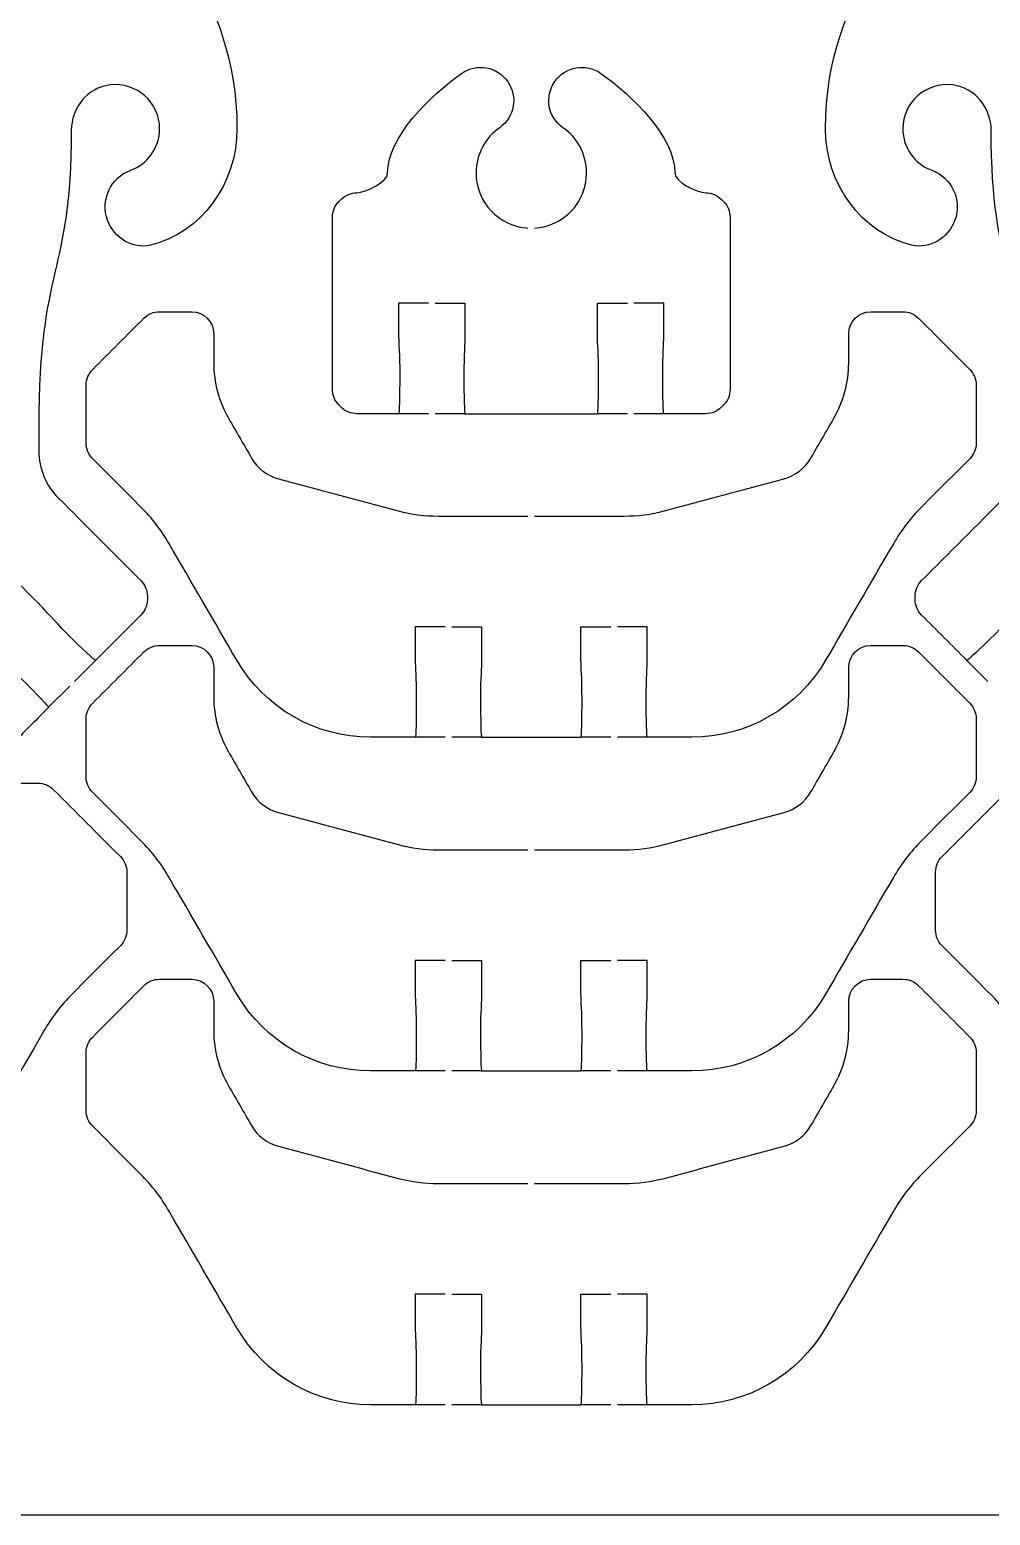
# Model space of a CAD drawing. Extents: x 0 to 265, y 230 to 450.
# Drawn here: x 177.3 to 220.8, y 230 to 297.2 of the extents above; entities that cross this region are included whole.
import ezdxf

# ---------------------------------------------------------------- set-up
doc = ezdxf.new("R2010")
doc.units = 0
doc.header["$MEASUREMENT"] = 0
doc.layers.add('DEFAULT', color=18, linetype='CONTINUOUS')

msp = doc.modelspace()

# ---------------------------------------------------------------- linework, layer by layer
at = {"layer": 'DEFAULT', "color": 1}
for points in [[(195.351, 279.838), (194, 279.838)], [(197.002, 279.838), (195.651, 279.838)], [(204.35, 279.838), (202.999, 279.838)], [(205.998, 279.838), (204.65, 279.838)], [(180.284, 268.679), (179.328, 267.723)], [(220.673, 267.723), (219.717, 268.679)], [(179.116, 267.512), (178.16, 266.556)], [(196.102, 265.201), (194.751, 265.201)], [(197.753, 265.201), (196.402, 265.201)], [(203.599, 265.201), (202.248, 265.201)], [(205.246, 265.201), (203.899, 265.201)], [(196.102, 250.102), (194.751, 250.102)], [(197.753, 250.102), (196.402, 250.102)], [(203.599, 250.102), (202.248, 250.102)], [(205.246, 250.102), (203.899, 250.102)], [(196.102, 235), (194.751, 235)], [(197.753, 235), (196.402, 235)], [(203.599, 235), (202.248, 235)], [(205.246, 235), (203.899, 235)], [(252.698, 230.001), (147.299, 230.001)]]:
    msp.add_lwpolyline(points, dxfattribs=at)
for points, knots in [([(172.787, 417.583), (172.787, 417.133), (172.787, 416.683), (172.787, 416.232), (171.621, 416.232), (170.454, 416.232), (169.287, 416.232), (168.952, 416.232), (168.504, 416.282), (167.534, 416.282), (166.568, 416.278), (165.784, 416.26), (165.784, 416.229), (165.784, 414.73), (165.784, 413.232), (165.784, 411.734), (165.791, 411.702), (166.571, 411.685), (167.538, 411.685), (168.504, 411.685), (168.952, 411.734), (169.287, 411.734), (170.454, 411.734), (171.621, 411.734), (172.787, 411.734), (172.787, 410.733), (172.787, 409.733), (172.787, 408.732), (171.619, 408.732), (170.452, 408.732), (169.284, 408.732), (168.952, 408.732), (168.504, 408.781), (167.538, 408.781), (166.568, 408.781), (165.784, 408.757), (165.784, 408.732), (165.784, 402.368), (177.691, 391.912), (177.691, 388.909), (177.701, 388.881), (178.481, 388.86), (179.44, 388.857), (180.407, 388.86), (180.855, 388.909), (181.19, 388.909), (181.691, 388.909), (182.192, 388.909), (182.693, 388.909), (182.692, 387.909), (182.691, 386.908), (182.69, 385.907), (182.191, 385.907), (181.692, 385.907), (181.194, 385.907), (180.855, 385.907), (180.407, 385.957), (179.44, 385.953), (178.477, 385.957), (177.694, 385.939), (177.694, 385.907), (177.32, 385.533), (176.946, 385.159), (176.572, 384.786), (176.385, 384.595), (176.28, 384.341), (176.28, 384.076), (176.278, 378.788), (176.277, 373.5), (176.276, 368.212), (176.276, 366.663), (175.655, 365.178), (174.551, 364.088), (173.447, 362.998), (172.879, 361.474), (172.879, 359.922), (172.879, 351.944), (172.879, 343.967), (172.879, 335.989), (172.879, 335.725), (172.773, 335.467), (172.586, 335.28), (172.253, 334.947), (171.92, 334.615), (171.588, 334.282), (171.401, 334.095), (171.295, 333.841), (171.295, 333.576), (171.295, 330.27), (171.295, 326.963), (171.295, 323.656), (171.295, 323.392), (171.401, 323.138), (171.588, 322.947), (171.962, 322.574), (172.335, 322.202), (172.709, 321.829), (172.716, 321.797), (173.496, 321.779), (174.463, 321.779), (175.429, 321.779), (175.877, 321.825), (176.213, 321.829), (176.711, 321.829), (177.21, 321.829), (177.708, 321.829), (177.709, 320.828), (177.711, 319.827), (177.712, 318.827), (177.211, 318.825), (176.71, 318.824), (176.209, 318.823), (175.877, 318.823), (175.429, 318.876), (174.463, 318.876), (173.493, 318.876), (172.709, 318.851), (172.709, 318.827), (172.335, 318.453), (171.962, 318.079), (171.588, 317.705), (171.401, 317.514), (171.295, 317.26), (171.295, 316.996), (171.295, 312.336), (171.295, 307.675), (171.295, 303.015), (171.295, 302.751), (171.189, 302.497), (171.002, 302.31), (170.726, 302.033), (170.449, 301.757), (170.173, 301.481), (169.986, 301.29), (169.88, 301.036), (169.88, 300.771), (169.88, 299.295), (169.88, 297.818), (169.88, 296.341), (169.88, 294.485), (169.143, 292.707), (167.831, 291.391), (166.496, 290.056), (165.161, 288.722), (163.826, 287.387), (163.142, 286.703), (163.142, 285.599), (163.826, 284.911), (164.507, 284.233), (165.615, 284.23), (166.299, 284.914), (167.083, 285.697), (168.349, 285.697), (169.129, 284.911), (169.908, 284.131), (169.905, 282.868), (169.129, 282.085), (168.384, 281.34), (167.714, 280.815), (167.714, 279.245), (167.721, 279.213), (168.497, 279.196), (169.464, 279.196), (170.43, 279.196), (170.879, 279.241), (171.214, 279.245), (171.712, 279.244), (172.211, 279.243), (172.709, 279.241), (172.709, 278.791), (172.709, 278.341), (172.709, 277.89)], [0, 0, 0, 0, 3.83, 3.83, 3.83, 13.75, 13.75, 13.75, 14.75, 14.75, 14.75, 15.75, 15.75, 15.75, 28.49, 28.49, 28.49, 29.49, 29.49, 29.49, 30.49, 30.49, 30.49, 40.41, 40.41, 40.41, 48.92, 48.92, 48.92, 58.85, 58.85, 58.85, 59.85, 59.85, 59.85, 60.85, 60.85, 60.85, 61.85, 61.85, 61.85, 62.85, 62.85, 62.85, 63.85, 63.85, 63.85, 68.11, 68.11, 68.11, 76.620006, 76.620006, 76.620006, 80.860006, 80.860006, 80.860006, 81.860006, 81.860006, 81.860006, 82.860006, 82.860006, 82.860006, 87.357205, 87.357205, 87.357205, 88.357205, 88.357205, 88.357205, 133.327206, 133.327206, 133.327206, 134.327206, 134.327206, 134.327206, 135.327206, 135.327206, 135.327206, 203.167206, 203.167206, 203.167206, 204.167206, 204.167206, 204.167206, 208.16943, 208.16943, 208.16943, 209.16943, 209.16943, 209.16943, 237.28943, 237.28943, 237.28943, 238.28943, 238.28943, 238.28943, 242.779564, 242.779564, 242.779564, 243.779564, 243.779564, 243.779564, 244.779564, 244.779564, 244.779564, 249.019564, 249.019564, 249.019564, 257.52957, 257.52957, 257.52957, 261.789582, 261.789582, 261.789582, 262.789582, 262.789582, 262.789582, 263.789582, 263.789582, 263.789582, 268.286781, 268.286781, 268.286781, 269.286781, 269.286781, 269.286781, 308.916781, 308.916781, 308.916781, 309.916781, 309.916781, 309.916781, 313.240183, 313.240183, 313.240183, 314.240183, 314.240183, 314.240183, 326.800183, 326.800183, 326.800183, 327.800183, 327.800183, 327.800183, 343.851507, 343.851507, 343.851507, 344.851507, 344.851507, 344.851507, 345.851507, 345.851507, 345.851507, 346.851507, 346.851507, 346.851507, 347.851507, 347.851507, 347.851507, 348.851507, 348.851507, 348.851507, 349.851507, 349.851507, 349.851507, 350.851507, 350.851507, 350.851507, 355.091518, 355.091518, 355.091518, 358.921518, 358.921518, 358.921518, 358.921518]), ([(227.214, 417.583), (227.214, 417.133), (227.214, 416.683), (227.214, 416.232), (228.38, 416.232), (229.547, 416.232), (230.713, 416.232), (231.048, 416.232), (231.496, 416.282), (232.466, 416.282), (233.433, 416.278), (234.216, 416.26), (234.216, 416.229), (234.216, 414.73), (234.216, 413.232), (234.216, 411.734), (234.209, 411.702), (233.43, 411.685), (232.463, 411.685), (231.496, 411.685), (231.048, 411.734), (230.713, 411.734), (229.547, 411.734), (228.38, 411.734), (227.214, 411.734), (227.214, 410.733), (227.214, 409.733), (227.214, 408.732), (228.381, 408.732), (229.549, 408.732), (230.717, 408.732), (231.048, 408.732), (231.496, 408.781), (232.463, 408.781), (233.433, 408.781), (234.216, 408.757), (234.216, 408.732), (234.216, 402.368), (222.31, 391.912), (222.31, 388.909), (222.299, 388.881), (221.52, 388.86), (220.56, 388.857), (219.594, 388.86), (219.146, 388.909), (218.81, 388.909), (218.309, 388.909), (217.809, 388.909), (217.308, 388.909), (217.309, 387.909), (217.31, 386.908), (217.311, 385.907), (217.81, 385.907), (218.308, 385.907), (218.807, 385.907), (219.146, 385.907), (219.594, 385.957), (220.56, 385.953), (221.523, 385.957), (222.306, 385.939), (222.306, 385.907), (222.68, 385.533), (223.054, 385.159), (223.428, 384.786), (223.615, 384.595), (223.721, 384.341), (223.721, 384.076), (223.722, 378.788), (223.723, 373.5), (223.725, 368.212), (223.725, 366.663), (224.345, 365.178), (225.45, 364.088), (226.554, 362.998), (227.122, 361.474), (227.122, 359.922), (227.122, 351.944), (227.122, 343.967), (227.122, 335.989), (227.122, 335.725), (227.228, 335.467), (227.415, 335.28), (227.747, 334.947), (228.08, 334.615), (228.413, 334.282), (228.6, 334.095), (228.706, 333.841), (228.706, 333.576), (228.706, 330.27), (228.706, 326.963), (228.706, 323.656), (228.706, 323.392), (228.6, 323.138), (228.413, 322.947), (228.039, 322.574), (227.665, 322.202), (227.291, 321.829), (227.284, 321.797), (226.505, 321.779), (225.538, 321.779), (224.571, 321.779), (224.123, 321.825), (223.788, 321.829), (223.29, 321.829), (222.791, 321.829), (222.292, 321.829), (222.291, 320.828), (222.29, 319.827), (222.289, 318.827), (222.79, 318.825), (223.291, 318.824), (223.792, 318.823), (224.123, 318.823), (224.571, 318.876), (225.538, 318.876), (226.508, 318.876), (227.291, 318.851), (227.291, 318.827), (227.665, 318.453), (228.039, 318.079), (228.413, 317.705), (228.6, 317.514), (228.706, 317.26), (228.706, 316.996), (228.706, 312.336), (228.706, 307.675), (228.706, 303.015), (228.706, 302.751), (228.812, 302.497), (228.999, 302.31), (229.275, 302.033), (229.551, 301.757), (229.828, 301.481), (230.015, 301.29), (230.12, 301.036), (230.12, 300.771), (230.12, 299.295), (230.12, 297.818), (230.12, 296.341), (230.12, 294.485), (230.858, 292.707), (232.17, 291.391), (233.505, 290.056), (234.839, 288.722), (236.174, 287.387), (236.859, 286.703), (236.859, 285.599), (236.174, 284.911), (235.493, 284.233), (234.386, 284.23), (233.701, 284.914), (232.918, 285.697), (231.652, 285.697), (230.872, 284.911), (230.092, 284.131), (230.096, 282.868), (230.872, 282.085), (231.616, 281.34), (232.287, 280.815), (232.287, 279.245), (232.279, 279.213), (231.503, 279.196), (230.537, 279.196), (229.57, 279.196), (229.122, 279.241), (228.787, 279.245), (228.288, 279.244), (227.79, 279.243), (227.291, 279.241), (227.291, 278.791), (227.291, 278.341), (227.291, 277.89)], [0, 0, 0, 0, 3.83, 3.83, 3.83, 13.75, 13.75, 13.75, 14.75, 14.75, 14.75, 15.75, 15.75, 15.75, 28.49, 28.49, 28.49, 29.49, 29.49, 29.49, 30.49, 30.49, 30.49, 40.41, 40.41, 40.41, 48.92, 48.92, 48.92, 58.85, 58.85, 58.85, 59.85, 59.85, 59.85, 60.85, 60.85, 60.85, 61.85, 61.85, 61.85, 62.85, 62.85, 62.85, 63.85, 63.85, 63.85, 68.11, 68.11, 68.11, 76.620006, 76.620006, 76.620006, 80.860006, 80.860006, 80.860006, 81.860006, 81.860006, 81.860006, 82.860006, 82.860006, 82.860006, 87.357205, 87.357205, 87.357205, 88.357205, 88.357205, 88.357205, 133.327206, 133.327206, 133.327206, 134.327206, 134.327206, 134.327206, 135.327206, 135.327206, 135.327206, 203.167206, 203.167206, 203.167206, 204.167206, 204.167206, 204.167206, 208.16943, 208.16943, 208.16943, 209.16943, 209.16943, 209.16943, 237.28943, 237.28943, 237.28943, 238.28943, 238.28943, 238.28943, 242.779564, 242.779564, 242.779564, 243.779564, 243.779564, 243.779564, 244.779564, 244.779564, 244.779564, 249.019564, 249.019564, 249.019564, 257.52957, 257.52957, 257.52957, 261.789582, 261.789582, 261.789582, 262.789582, 262.789582, 262.789582, 263.789582, 263.789582, 263.789582, 268.286781, 268.286781, 268.286781, 269.286781, 269.286781, 269.286781, 308.916781, 308.916781, 308.916781, 309.916781, 309.916781, 309.916781, 313.240183, 313.240183, 313.240183, 314.240183, 314.240183, 314.240183, 326.800183, 326.800183, 326.800183, 327.800183, 327.800183, 327.800183, 343.851507, 343.851507, 343.851507, 344.851507, 344.851507, 344.851507, 345.851507, 345.851507, 345.851507, 346.851507, 346.851507, 346.851507, 347.851507, 347.851507, 347.851507, 348.851507, 348.851507, 348.851507, 349.851507, 349.851507, 349.851507, 350.851507, 350.851507, 350.851507, 355.091518, 355.091518, 355.091518, 358.921518, 358.921518, 358.921518, 358.921518]), ([(177.712, 327.177), (177.712, 326.727), (177.712, 326.276), (177.712, 325.826), (178.21, 325.826), (178.709, 325.826), (179.208, 325.826), (179.546, 325.829), (179.991, 325.875), (180.961, 325.875), (181.924, 325.875), (182.7, 325.854), (182.707, 325.826), (183.081, 325.452), (183.455, 325.078), (183.829, 324.704), (184.016, 324.513), (184.122, 324.259), (184.122, 323.995), (184.123, 320.688), (184.124, 317.381), (184.125, 314.075), (184.125, 313.81), (184.019, 313.556), (183.833, 313.366), (183.556, 313.09), (183.28, 312.815), (183.003, 312.54), (182.816, 312.35), (182.711, 312.096), (182.711, 311.831), (182.711, 310.969), (182.711, 310.107), (182.711, 309.245), (182.711, 300.898), (186.679, 299.057), (186.683, 292.732), (186.683, 290.255), (185.067, 288.012), (182.774, 287.468), (181.963, 287.274), (181.123, 287.782), (180.827, 288.594), (180.492, 289.507), (180.961, 290.523), (181.875, 290.858), (182.637, 291.137), (183.183, 291.871), (183.183, 292.732), (183.183, 293.921), (182.143, 294.866), (180.926, 294.714), (179.917, 294.587), (179.183, 293.677), (179.183, 292.661), (179.172, 285.99), (177.715, 286.671), (177.715, 279.245), (177.715, 278.882), (177.715, 278.518), (177.715, 278.155), (177.715, 277.358), (178.029, 276.596), (178.594, 276.035), (179.84, 274.787), (181.087, 273.539), (182.333, 272.292), (182.52, 272.105), (182.626, 271.851), (182.626, 271.583), (182.626, 271.533), (182.626, 271.484), (182.626, 271.434), (182.626, 271.17), (182.52, 270.916), (182.333, 270.729), (181.65, 270.046), (180.967, 269.363), (180.284, 268.679), (180.238, 268.679), (179.68, 269.208), (179.01, 269.872), (178.329, 270.56), (178.043, 270.909), (177.811, 271.145), (177.457, 271.499), (177.103, 271.853), (176.749, 272.207), (176.041, 271.499), (175.333, 270.791), (174.625, 270.083), (174.979, 269.731), (175.333, 269.378), (175.687, 269.025), (175.923, 268.785), (176.276, 268.503), (176.957, 267.819), (177.624, 267.155), (178.156, 266.591), (178.156, 266.549), (177.639, 266.031), (177.121, 265.514), (176.604, 264.996), (176.417, 264.806), (176.163, 264.703), (175.895, 264.703), (175.846, 264.703), (175.796, 264.703), (175.747, 264.703), (175.482, 264.703), (175.228, 264.806), (175.041, 264.993), (173.183, 266.853), (171.325, 268.713), (169.467, 270.574), (168.346, 271.699), (167.714, 273.223), (167.714, 274.814), (167.714, 275.29), (167.714, 275.767), (167.714, 276.243), (167.785, 276.271), (168.54, 276.292), (169.464, 276.292), (170.43, 276.292), (170.879, 276.239), (171.214, 276.243), (171.713, 276.243), (172.213, 276.243), (172.713, 276.243), (172.713, 276.692), (172.713, 277.141), (172.713, 277.59)], [0, 0, 0, 0, 3.83, 3.83, 3.83, 8.07, 8.07, 8.07, 9.07, 9.07, 9.07, 10.07, 10.07, 10.07, 14.567199, 14.567199, 14.567199, 15.567199, 15.567199, 15.567199, 43.687201, 43.687201, 43.687201, 44.687201, 44.687201, 44.687201, 48.003539, 48.003539, 48.003539, 49.003539, 49.003539, 49.003539, 56.333539, 56.333539, 56.333539, 57.343539, 57.343539, 57.343539, 58.343539, 58.343539, 58.343539, 59.343539, 59.343539, 59.343539, 60.343539, 60.343539, 60.343539, 61.343539, 61.343539, 61.343539, 62.343539, 62.343539, 62.343539, 63.343539, 63.343539, 63.343539, 64.343539, 64.343539, 64.343539, 67.433539, 67.433539, 67.433539, 68.433539, 68.433539, 68.433539, 83.431276, 83.431276, 83.431276, 84.431276, 84.431276, 84.431276, 84.851276, 84.851276, 84.851276, 85.851276, 85.851276, 85.851276, 94.067857, 94.067857, 94.067857, 95.067857, 95.067857, 95.067857, 96.067857, 96.067857, 96.067857, 100.324639, 100.324639, 100.324639, 108.838205, 108.838205, 108.838205, 113.087923, 113.087923, 113.087923, 114.087923, 114.087923, 114.087923, 115.087923, 115.087923, 115.087923, 121.310462, 121.310462, 121.310462, 122.310462, 122.310462, 122.310462, 122.730462, 122.730462, 122.730462, 123.730462, 123.730462, 123.730462, 146.089183, 146.089183, 146.089183, 147.089183, 147.089183, 147.089183, 151.139183, 151.139183, 151.139183, 152.139183, 152.139183, 152.139183, 153.139183, 153.139183, 153.139183, 157.389183, 157.389183, 157.389183, 161.209183, 161.209183, 161.209183, 161.209183]), ([(227.288, 277.59), (227.288, 277.141), (227.288, 276.692), (227.288, 276.243), (227.787, 276.243), (228.287, 276.243), (228.787, 276.243), (229.122, 276.239), (229.57, 276.292), (230.537, 276.292), (231.461, 276.292), (232.216, 276.271), (232.287, 276.243), (232.287, 275.767), (232.287, 275.29), (232.287, 274.814), (232.287, 273.223), (231.655, 271.699), (230.533, 270.574), (228.675, 268.713), (226.817, 266.853), (224.959, 264.993), (224.772, 264.806), (224.518, 264.703), (224.254, 264.703), (224.203, 264.703), (224.153, 264.703), (224.102, 264.703), (223.838, 264.703), (223.583, 264.806), (223.397, 264.996), (222.879, 265.514), (222.362, 266.031), (221.844, 266.549), (221.844, 266.591), (222.377, 267.155), (223.044, 267.819), (223.725, 268.503), (224.077, 268.785), (224.314, 269.025), (224.668, 269.378), (225.022, 269.731), (225.376, 270.083), (224.668, 270.791), (223.96, 271.499), (223.252, 272.207), (222.898, 271.853), (222.544, 271.499), (222.19, 271.145), (221.957, 270.909), (221.671, 270.56), (220.991, 269.872), (220.32, 269.208), (219.763, 268.679), (219.717, 268.679), (219.034, 269.363), (218.351, 270.046), (217.667, 270.729), (217.48, 270.916), (217.375, 271.17), (217.375, 271.434), (217.375, 271.484), (217.375, 271.533), (217.375, 271.583), (217.375, 271.851), (217.48, 272.105), (217.667, 272.292), (218.914, 273.539), (220.16, 274.787), (221.407, 276.035), (221.971, 276.596), (222.285, 277.358), (222.285, 278.155), (222.285, 278.518), (222.285, 278.882), (222.285, 279.245), (222.285, 286.671), (220.828, 285.99), (220.818, 292.661), (220.818, 293.677), (220.084, 294.587), (219.075, 294.714), (217.858, 294.866), (216.817, 293.921), (216.817, 292.732), (216.817, 291.871), (217.364, 291.137), (218.126, 290.858), (219.04, 290.523), (219.509, 289.507), (219.174, 288.594), (218.877, 287.782), (218.038, 287.274), (217.226, 287.468), (214.933, 288.012), (213.318, 290.255), (213.321, 292.732), (213.321, 299.057), (217.29, 300.898), (217.29, 309.245), (217.29, 310.107), (217.29, 310.969), (217.29, 311.831), (217.29, 312.096), (217.184, 312.35), (216.997, 312.54), (216.721, 312.815), (216.444, 313.09), (216.168, 313.366), (215.981, 313.556), (215.875, 313.81), (215.875, 314.075), (215.876, 317.381), (215.878, 320.688), (215.879, 323.995), (215.879, 324.259), (215.985, 324.513), (216.172, 324.704), (216.546, 325.078), (216.92, 325.452), (217.293, 325.826), (217.301, 325.854), (218.077, 325.875), (219.04, 325.875), (220.01, 325.875), (220.454, 325.829), (220.793, 325.826), (221.292, 325.826), (221.79, 325.826), (222.289, 325.826), (222.289, 326.276), (222.289, 326.727), (222.289, 327.177)], [0, 0, 0, 0, 3.82, 3.82, 3.82, 8.07, 8.07, 8.07, 9.07, 9.07, 9.07, 10.07, 10.07, 10.07, 14.12, 14.12, 14.12, 15.12, 15.12, 15.12, 37.478721, 37.478721, 37.478721, 38.478721, 38.478721, 38.478721, 38.908721, 38.908721, 38.908721, 39.908721, 39.908721, 39.908721, 46.131261, 46.131261, 46.131261, 47.131261, 47.131261, 47.131261, 48.131261, 48.131261, 48.131261, 52.380978, 52.380978, 52.380978, 60.894544, 60.894544, 60.894544, 65.151327, 65.151327, 65.151327, 66.151327, 66.151327, 66.151327, 67.151327, 67.151327, 67.151327, 75.367907, 75.367907, 75.367907, 76.367907, 76.367907, 76.367907, 76.787907, 76.787907, 76.787907, 77.787907, 77.787907, 77.787907, 92.785644, 92.785644, 92.785644, 93.785644, 93.785644, 93.785644, 96.875644, 96.875644, 96.875644, 97.875644, 97.875644, 97.875644, 98.875644, 98.875644, 98.875644, 99.875644, 99.875644, 99.875644, 100.875644, 100.875644, 100.875644, 101.875644, 101.875644, 101.875644, 102.875644, 102.875644, 102.875644, 103.885644, 103.885644, 103.885644, 104.885644, 104.885644, 104.885644, 112.215644, 112.215644, 112.215644, 113.215644, 113.215644, 113.215644, 116.531982, 116.531982, 116.531982, 117.531982, 117.531982, 117.531982, 145.651984, 145.651984, 145.651984, 146.651984, 146.651984, 146.651984, 151.149183, 151.149183, 151.149183, 152.149183, 152.149183, 152.149183, 153.149183, 153.149183, 153.149183, 157.389183, 157.389183, 157.389183, 161.219183, 161.219183, 161.219183, 161.219183]), ([(195.351, 284.837), (194.9, 284.837), (194.45, 284.837), (194, 284.837), (194, 284.337), (194, 283.837), (194, 283.337), (194, 283.002), (194.049, 282.554), (194.049, 281.587), (194.049, 280.621), (194.028, 279.838), (194, 279.838), (193.368, 279.838), (192.737, 279.838), (192.105, 279.838), (191.841, 279.838), (191.587, 279.943), (191.4, 280.13), (191.364, 280.166), (191.329, 280.201), (191.294, 280.236), (191.107, 280.427), (191.001, 280.681), (191.001, 280.945), (191.001, 283.541), (191.001, 286.136), (191.001, 288.731), (191.001, 288.996), (191.107, 289.25), (191.294, 289.437), (191.329, 289.472), (191.364, 289.507), (191.4, 289.543), (191.587, 289.733), (191.841, 289.835), (192.105, 289.835), (192.507, 289.835), (193.502, 290.319), (193.502, 290.735), (193.502, 292.358), (195.432, 294.242), (196.85, 295.236), (197.527, 295.713), (198.462, 295.55), (198.935, 294.87), (199.411, 294.192), (199.245, 293.261), (198.572, 292.781), (197.929, 292.33), (197.503, 291.582), (197.503, 290.735), (197.503, 289.401), (198.54, 288.315), (199.849, 288.241)], [0, 0, 0, 0, 3.83, 3.83, 3.83, 8.08, 8.08, 8.08, 9.08, 9.08, 9.08, 10.08, 10.08, 10.08, 15.45, 15.45, 15.45, 16.45, 16.45, 16.45, 16.874264, 16.874264, 16.874264, 17.874264, 17.874264, 17.874264, 39.944264, 39.944264, 39.944264, 40.944264, 40.944264, 40.944264, 41.368528, 41.368528, 41.368528, 42.368528, 42.368528, 42.368528, 43.368528, 43.368528, 43.368528, 44.368528, 44.368528, 44.368528, 45.368528, 45.368528, 45.368528, 46.368528, 46.368528, 46.368528, 47.368528, 47.368528, 47.368528, 48.368528, 48.368528, 48.368528, 48.368528]), ([(200.148, 288.241), (201.461, 288.315), (202.501, 289.401), (202.501, 290.735), (202.501, 291.582), (202.085, 292.333), (201.436, 292.781), (200.755, 293.257), (200.593, 294.192), (201.066, 294.87), (201.542, 295.55), (202.473, 295.713), (203.154, 295.236), (204.572, 294.242), (206.502, 292.358), (206.502, 290.735), (206.502, 290.319), (207.497, 289.835), (207.899, 289.835), (208.164, 289.835), (208.414, 289.733), (208.601, 289.543), (208.636, 289.507), (208.672, 289.472), (208.707, 289.437), (208.894, 289.25), (209, 288.996), (209, 288.731), (209, 286.136), (209, 283.541), (209, 280.945), (209, 280.681), (208.894, 280.427), (208.707, 280.236), (208.672, 280.201), (208.636, 280.166), (208.601, 280.13), (208.414, 279.943), (208.16, 279.838), (207.895, 279.838), (207.264, 279.838), (206.633, 279.838), (206.001, 279.838), (205.973, 279.838), (205.952, 280.621), (205.952, 281.587), (205.952, 282.554), (206.001, 283.002), (206.001, 283.337), (206.001, 283.837), (206.001, 284.337), (206.001, 284.837), (205.551, 284.837), (205.1, 284.837), (204.65, 284.837)], [0, 0, 0, 0, 1, 1, 1, 2, 2, 2, 3, 3, 3, 4, 4, 4, 5, 5, 5, 6, 6, 6, 7, 7, 7, 7.424264, 7.424264, 7.424264, 8.424264, 8.424264, 8.424264, 30.494264, 30.494264, 30.494264, 31.494264, 31.494264, 31.494264, 31.918528, 31.918528, 31.918528, 32.918528, 32.918528, 32.918528, 38.288528, 38.288528, 38.288528, 39.288528, 39.288528, 39.288528, 40.288528, 40.288528, 40.288528, 44.538528, 44.538528, 44.538528, 48.368528, 48.368528, 48.368528, 48.368528]), ([(196.102, 270.2), (195.652, 270.2), (195.201, 270.2), (194.751, 270.2), (194.751, 269.7), (194.751, 269.2), (194.751, 268.7), (194.751, 268.365), (194.8, 267.917), (194.8, 266.951), (194.8, 265.984), (194.779, 265.201), (194.751, 265.201), (194.077, 265.201), (193.403, 265.201), (192.73, 265.201), (190.239, 265.201), (187.932, 266.527), (186.679, 268.683), (185.656, 270.442), (184.633, 272.201), (183.61, 273.96), (183.261, 274.567), (182.831, 275.125), (182.337, 275.618), (181.609, 276.348), (180.881, 277.077), (180.153, 277.806), (179.963, 277.993), (179.86, 278.247), (179.86, 278.511), (179.86, 279.386), (179.86, 280.261), (179.86, 281.136), (179.86, 281.4), (179.963, 281.654), (180.153, 281.841), (180.926, 282.615), (181.698, 283.389), (182.471, 284.163), (182.658, 284.35), (182.912, 284.456), (183.18, 284.456), (183.664, 284.456), (184.149, 284.456), (184.633, 284.456), (185.184, 284.456), (185.632, 284.007), (185.632, 283.457), (185.632, 283.015), (185.632, 282.573), (185.632, 282.131), (185.632, 281.256), (185.861, 280.395), (186.298, 279.637), (186.646, 279.034), (186.995, 278.432), (187.343, 277.83), (187.607, 277.372), (188.045, 277.037), (188.556, 276.899), (190.365, 276.415), (192.173, 275.93), (193.982, 275.446), (194.571, 275.287), (195.181, 275.209), (195.792, 275.209), (197.144, 275.209), (198.496, 275.209), (199.849, 275.209)], [0, 0, 0, 0, 3.83, 3.83, 3.83, 8.08, 8.08, 8.08, 9.08, 9.08, 9.08, 10.08, 10.08, 10.08, 15.81, 15.81, 15.81, 16.81, 16.81, 16.81, 34.115826, 34.115826, 34.115826, 35.115826, 35.115826, 35.115826, 43.876881, 43.876881, 43.876881, 44.876881, 44.876881, 44.876881, 52.316881, 52.316881, 52.316881, 53.316881, 53.316881, 53.316881, 62.615338, 62.615338, 62.615338, 63.615338, 63.615338, 63.615338, 67.735338, 67.735338, 67.735338, 68.735338, 68.735338, 68.735338, 72.495338, 72.495338, 72.495338, 73.495338, 73.495338, 73.495338, 79.409389, 79.409389, 79.409389, 80.409389, 80.409389, 80.409389, 96.331663, 96.331663, 96.331663, 97.331663, 97.331663, 97.331663, 108.831663, 108.831663, 108.831663, 108.831663]), ([(195.651, 284.837), (196.101, 284.837), (196.551, 284.837), (197.002, 284.837), (197.002, 284.337), (197.002, 283.837), (197.002, 283.337), (197.002, 283.002), (196.952, 282.554), (196.952, 281.587), (196.952, 280.621), (196.973, 279.838), (197.002, 279.838), (199.001, 279.838), (201, 279.838), (202.999, 279.838), (203.027, 279.838), (203.048, 280.621), (203.048, 281.587), (203.048, 282.554), (202.999, 283.002), (202.999, 283.337), (202.999, 283.837), (202.999, 284.337), (202.999, 284.837), (203.449, 284.837), (203.9, 284.837), (204.35, 284.837)], [0, 0, 0, 0, 3.83, 3.83, 3.83, 8.08, 8.08, 8.08, 9.08, 9.08, 9.08, 10.08, 10.08, 10.08, 27.08, 27.08, 27.08, 28.08, 28.08, 28.08, 29.08, 29.08, 29.08, 33.33, 33.33, 33.33, 37.16, 37.16, 37.16, 37.16]), ([(200.148, 275.209), (201.502, 275.209), (202.855, 275.209), (204.209, 275.209), (204.819, 275.209), (205.43, 275.287), (206.019, 275.446), (207.827, 275.93), (209.636, 276.415), (211.444, 276.899), (211.956, 277.037), (212.393, 277.372), (212.658, 277.83), (213.005, 278.432), (213.352, 279.034), (213.699, 279.637), (214.136, 280.395), (214.369, 281.256), (214.369, 282.131), (214.369, 282.573), (214.369, 283.015), (214.369, 283.457), (214.369, 284.007), (214.813, 284.456), (215.367, 284.456), (215.852, 284.456), (216.336, 284.456), (216.821, 284.456), (217.089, 284.456), (217.343, 284.35), (217.53, 284.163), (218.302, 283.389), (219.075, 282.615), (219.848, 281.841), (220.038, 281.654), (220.14, 281.4), (220.14, 281.136), (220.14, 280.261), (220.14, 279.386), (220.14, 278.511), (220.14, 278.247), (220.038, 277.993), (219.848, 277.806), (219.12, 277.077), (218.392, 276.348), (217.664, 275.618), (217.17, 275.125), (216.74, 274.567), (216.39, 273.96), (215.367, 272.201), (214.344, 270.442), (213.321, 268.683), (212.065, 266.527), (209.762, 265.201), (207.268, 265.201), (206.596, 265.201), (205.925, 265.201), (205.253, 265.201), (205.225, 265.201), (205.204, 265.984), (205.204, 266.951), (205.204, 267.917), (205.253, 268.365), (205.253, 268.7), (205.253, 269.2), (205.253, 269.7), (205.253, 270.2), (204.802, 270.2), (204.35, 270.2), (203.899, 270.2)], [0, 0, 0, 0, 11.51, 11.51, 11.51, 12.51, 12.51, 12.51, 28.432274, 28.432274, 28.432274, 29.432274, 29.432274, 29.432274, 35.341326, 35.341326, 35.341326, 36.341326, 36.341326, 36.341326, 40.101326, 40.101326, 40.101326, 41.101326, 41.101326, 41.101326, 45.221326, 45.221326, 45.221326, 46.221326, 46.221326, 46.221326, 55.519783, 55.519783, 55.519783, 56.519783, 56.519783, 56.519783, 63.959783, 63.959783, 63.959783, 64.959783, 64.959783, 64.959783, 73.720839, 73.720839, 73.720839, 74.720839, 74.720839, 74.720839, 92.026664, 92.026664, 92.026664, 93.026664, 93.026664, 93.026664, 98.736664, 98.736664, 98.736664, 99.736664, 99.736664, 99.736664, 100.736664, 100.736664, 100.736664, 104.986664, 104.986664, 104.986664, 108.826664, 108.826664, 108.826664, 108.826664]), ([(196.402, 270.2), (196.852, 270.2), (197.303, 270.2), (197.753, 270.2), (197.753, 269.7), (197.753, 269.2), (197.753, 268.7), (197.753, 268.365), (197.704, 267.917), (197.704, 266.951), (197.704, 265.984), (197.725, 265.201), (197.753, 265.201), (199.252, 265.201), (200.752, 265.201), (202.251, 265.201), (202.279, 265.201), (202.3, 265.984), (202.3, 266.951), (202.3, 267.917), (202.251, 268.365), (202.251, 268.7), (202.251, 269.2), (202.251, 269.7), (202.251, 270.2), (202.7, 270.2), (203.149, 270.2), (203.599, 270.2)], [0, 0, 0, 0, 3.83, 3.83, 3.83, 8.08, 8.08, 8.08, 9.08, 9.08, 9.08, 10.08, 10.08, 10.08, 22.83, 22.83, 22.83, 23.83, 23.83, 23.83, 24.83, 24.83, 24.83, 29.08, 29.08, 29.08, 32.9, 32.9, 32.9, 32.9]), ([(196.102, 255.101), (195.652, 255.101), (195.201, 255.101), (194.751, 255.101), (194.751, 254.601), (194.751, 254.101), (194.751, 253.602), (194.751, 253.266), (194.8, 252.818), (194.8, 251.852), (194.8, 250.885), (194.779, 250.102), (194.751, 250.102), (194.077, 250.102), (193.403, 250.102), (192.73, 250.102), (190.239, 250.102), (187.932, 251.428), (186.679, 253.584), (185.656, 255.343), (184.633, 257.102), (183.61, 258.861), (183.261, 259.468), (182.831, 260.026), (182.337, 260.52), (181.609, 261.249), (180.881, 261.978), (180.153, 262.707), (179.963, 262.894), (179.86, 263.148), (179.86, 263.412), (179.86, 264.287), (179.86, 265.162), (179.86, 266.037), (179.86, 266.302), (179.963, 266.556), (180.153, 266.743), (180.926, 267.516), (181.698, 268.29), (182.471, 269.064), (182.658, 269.251), (182.912, 269.357), (183.18, 269.357), (183.664, 269.357), (184.149, 269.357), (184.633, 269.357), (185.184, 269.357), (185.632, 268.909), (185.632, 268.358), (185.632, 267.916), (185.632, 267.474), (185.632, 267.032), (185.632, 266.157), (185.861, 265.296), (186.298, 264.538), (186.646, 263.936), (186.995, 263.334), (187.343, 262.731), (187.607, 262.273), (188.045, 261.938), (188.556, 261.8), (190.365, 261.316), (192.173, 260.831), (193.982, 260.347), (194.571, 260.188), (195.181, 260.11), (195.792, 260.11), (197.144, 260.11), (198.496, 260.11), (199.849, 260.11)], [0, 0, 0, 0, 3.83, 3.83, 3.83, 8.08, 8.08, 8.08, 9.08, 9.08, 9.08, 10.08, 10.08, 10.08, 15.81, 15.81, 15.81, 16.81, 16.81, 16.81, 34.115826, 34.115826, 34.115826, 35.115826, 35.115826, 35.115826, 43.876881, 43.876881, 43.876881, 44.876881, 44.876881, 44.876881, 52.316881, 52.316881, 52.316881, 53.316881, 53.316881, 53.316881, 62.615338, 62.615338, 62.615338, 63.615338, 63.615338, 63.615338, 67.735338, 67.735338, 67.735338, 68.735338, 68.735338, 68.735338, 72.495338, 72.495338, 72.495338, 73.495338, 73.495338, 73.495338, 79.409389, 79.409389, 79.409389, 80.409389, 80.409389, 80.409389, 96.331663, 96.331663, 96.331663, 97.331663, 97.331663, 97.331663, 108.831663, 108.831663, 108.831663, 108.831663]), ([(200.148, 260.11), (201.502, 260.11), (202.855, 260.11), (204.209, 260.11), (204.819, 260.11), (205.43, 260.188), (206.019, 260.347), (207.827, 260.831), (209.636, 261.316), (211.444, 261.8), (211.956, 261.938), (212.393, 262.273), (212.658, 262.731), (213.005, 263.334), (213.352, 263.936), (213.699, 264.538), (214.136, 265.296), (214.369, 266.157), (214.369, 267.032), (214.369, 267.474), (214.369, 267.916), (214.369, 268.358), (214.369, 268.909), (214.813, 269.357), (215.367, 269.357), (215.852, 269.357), (216.336, 269.357), (216.821, 269.357), (217.089, 269.357), (217.343, 269.251), (217.53, 269.064), (218.302, 268.29), (219.075, 267.516), (219.848, 266.743), (220.038, 266.556), (220.14, 266.302), (220.14, 266.037), (220.14, 265.162), (220.14, 264.287), (220.14, 263.412), (220.14, 263.148), (220.038, 262.894), (219.848, 262.707), (219.12, 261.978), (218.392, 261.249), (217.664, 260.52), (217.17, 260.026), (216.74, 259.468), (216.39, 258.861), (215.367, 257.102), (214.344, 255.343), (213.321, 253.584), (212.065, 251.428), (209.762, 250.102), (207.268, 250.102), (206.596, 250.102), (205.925, 250.102), (205.253, 250.102), (205.225, 250.102), (205.204, 250.885), (205.204, 251.852), (205.204, 252.818), (205.253, 253.266), (205.253, 253.602), (205.253, 254.101), (205.253, 254.601), (205.253, 255.101), (204.802, 255.101), (204.35, 255.101), (203.899, 255.101)], [0, 0, 0, 0, 11.51, 11.51, 11.51, 12.51, 12.51, 12.51, 28.432274, 28.432274, 28.432274, 29.432274, 29.432274, 29.432274, 35.341326, 35.341326, 35.341326, 36.341326, 36.341326, 36.341326, 40.101326, 40.101326, 40.101326, 41.101326, 41.101326, 41.101326, 45.221326, 45.221326, 45.221326, 46.221326, 46.221326, 46.221326, 55.519783, 55.519783, 55.519783, 56.519783, 56.519783, 56.519783, 63.959783, 63.959783, 63.959783, 64.959783, 64.959783, 64.959783, 73.720839, 73.720839, 73.720839, 74.720839, 74.720839, 74.720839, 92.026664, 92.026664, 92.026664, 93.026664, 93.026664, 93.026664, 98.736664, 98.736664, 98.736664, 99.736664, 99.736664, 99.736664, 100.736664, 100.736664, 100.736664, 104.986664, 104.986664, 104.986664, 108.826664, 108.826664, 108.826664, 108.826664]), ([(160.997, 248.878), (161.448, 248.878), (161.898, 248.878), (162.348, 248.878), (162.348, 249.378), (162.348, 249.877), (162.348, 250.377), (162.348, 250.712), (162.299, 251.16), (162.299, 252.127), (162.299, 253.094), (162.324, 253.877), (162.352, 253.877), (163.255, 253.877), (164.158, 253.877), (165.061, 253.877), (165.668, 253.877), (166.278, 253.958), (166.867, 254.117), (167.364, 254.248), (167.86, 254.38), (168.356, 254.512), (168.384, 254.512), (168.607, 253.764), (168.854, 252.836), (169.104, 251.901), (169.175, 251.457), (169.259, 251.132), (169.389, 250.649), (169.518, 250.166), (169.647, 249.682), (170.614, 249.942), (171.581, 250.202), (172.547, 250.462), (172.418, 250.944), (172.288, 251.426), (172.159, 251.908), (172.074, 252.233), (171.909, 252.653), (171.658, 253.587), (171.411, 254.519), (171.228, 255.281), (171.256, 255.288), (171.602, 255.381), (171.947, 255.474), (172.293, 255.567), (172.805, 255.704), (173.242, 256.039), (173.507, 256.501), (173.854, 257.102), (174.2, 257.703), (174.547, 258.304), (174.988, 259.063), (175.218, 259.923), (175.218, 260.802), (175.218, 261.243), (175.218, 261.684), (175.218, 262.125), (175.218, 262.675), (175.666, 263.123), (176.216, 263.123), (176.702, 263.123), (177.187, 263.123), (177.673, 263.123), (177.938, 263.123), (178.192, 263.017), (178.379, 262.83), (179.387, 261.821), (180.396, 260.812), (181.405, 259.803), (181.592, 259.616), (181.698, 259.362), (181.698, 259.098), (181.698, 258.224), (181.698, 257.35), (181.698, 256.477), (181.698, 256.212), (181.592, 255.955), (181.405, 255.768), (180.676, 255.04), (179.947, 254.312), (179.218, 253.584), (178.724, 253.087), (178.297, 252.529), (177.948, 251.922), (176.677, 249.72), (175.406, 247.517), (174.135, 245.315), (173.694, 244.556), (173.464, 243.692), (173.464, 242.817), (173.464, 241.761), (173.464, 240.705), (173.464, 239.649), (173.464, 239.3), (173.556, 238.954), (173.732, 238.651), (173.976, 238.229), (174.219, 237.807), (174.463, 237.384), (174.551, 237.233), (174.597, 237.06), (174.597, 236.883), (174.597, 236.589), (174.597, 236.295), (174.597, 236.001), (174.597, 235.448), (174.149, 235), (173.598, 235), (173.057, 235), (172.517, 235), (171.976, 235), (171.711, 235), (171.457, 235.105), (171.27, 235.292), (170.61, 235.952), (169.951, 236.612), (169.291, 237.271), (168.917, 237.649), (168.409, 237.857), (167.876, 237.857), (167.535, 237.857), (167.194, 237.857), (166.853, 237.857), (166.825, 237.857), (166.804, 238.64), (166.804, 239.607), (166.804, 240.573), (166.853, 241.022), (166.853, 241.357), (166.853, 242.523), (166.853, 243.69), (166.853, 244.856), (166.403, 244.856), (165.953, 244.856), (165.502, 244.856)], [0, 0, 0, 0, 3.83, 3.83, 3.83, 8.08, 8.08, 8.08, 9.08, 9.08, 9.08, 10.08, 10.08, 10.08, 17.76, 17.76, 17.76, 18.76, 18.76, 18.76, 23.126097, 23.126097, 23.126097, 24.126097, 24.126097, 24.126097, 25.126097, 25.126097, 25.126097, 29.380753, 29.380753, 29.380753, 37.892656, 37.892656, 37.892656, 42.137653, 42.137653, 42.137653, 43.137653, 43.137653, 43.137653, 44.137653, 44.137653, 44.137653, 47.181943, 47.181943, 47.181943, 48.181943, 48.181943, 48.181943, 54.082333, 54.082333, 54.082333, 55.082333, 55.082333, 55.082333, 58.832333, 58.832333, 58.832333, 59.832333, 59.832333, 59.832333, 63.962333, 63.962333, 63.962333, 64.962333, 64.962333, 64.962333, 77.096285, 77.096285, 77.096285, 78.096285, 78.096285, 78.096285, 85.526285, 85.526285, 85.526285, 86.526285, 86.526285, 86.526285, 95.287341, 95.287341, 95.287341, 96.287341, 96.287341, 96.287341, 117.912997, 117.912997, 117.912997, 118.912997, 118.912997, 118.912997, 127.892997, 127.892997, 127.892997, 128.892997, 128.892997, 128.892997, 133.037029, 133.037029, 133.037029, 134.037029, 134.037029, 134.037029, 136.537029, 136.537029, 136.537029, 137.537029, 137.537029, 137.537029, 142.137029, 142.137029, 142.137029, 143.137029, 143.137029, 143.137029, 151.070767, 151.070767, 151.070767, 152.070767, 152.070767, 152.070767, 154.970767, 154.970767, 154.970767, 155.970767, 155.970767, 155.970767, 156.970767, 156.970767, 156.970767, 166.890767, 166.890767, 166.890767, 170.720767, 170.720767, 170.720767, 170.720767]), ([(234.495, 244.856), (234.046, 244.856), (233.597, 244.856), (233.147, 244.856), (233.147, 243.69), (233.147, 242.523), (233.147, 241.357), (233.147, 241.022), (233.197, 240.573), (233.197, 239.607), (233.197, 238.64), (233.176, 237.857), (233.147, 237.857), (232.806, 237.857), (232.465, 237.857), (232.124, 237.857), (231.592, 237.857), (231.084, 237.649), (230.71, 237.271), (230.05, 236.612), (229.39, 235.952), (228.731, 235.292), (228.544, 235.105), (228.286, 235), (228.021, 235), (227.482, 235), (226.942, 235), (226.402, 235), (225.852, 235), (225.404, 235.448), (225.404, 236.001), (225.404, 236.295), (225.404, 236.589), (225.404, 236.883), (225.404, 237.06), (225.45, 237.233), (225.538, 237.384), (225.781, 237.807), (226.025, 238.229), (226.268, 238.651), (226.445, 238.954), (226.536, 239.3), (226.536, 239.649), (226.536, 240.705), (226.536, 241.761), (226.536, 242.817), (226.536, 243.692), (226.303, 244.556), (225.866, 245.315), (224.595, 247.517), (223.324, 249.72), (222.052, 251.922), (221.703, 252.529), (221.276, 253.087), (220.779, 253.584), (220.051, 254.312), (219.323, 255.04), (218.595, 255.768), (218.408, 255.955), (218.302, 256.212), (218.302, 256.477), (218.302, 257.35), (218.302, 258.224), (218.302, 259.098), (218.302, 259.362), (218.408, 259.616), (218.595, 259.803), (219.604, 260.812), (220.613, 261.821), (221.622, 262.83), (221.809, 263.017), (222.063, 263.123), (222.328, 263.123), (222.812, 263.123), (223.297, 263.123), (223.781, 263.123), (224.335, 263.123), (224.783, 262.675), (224.783, 262.125), (224.783, 261.684), (224.783, 261.243), (224.783, 260.802), (224.783, 259.923), (225.012, 259.063), (225.453, 258.304), (225.799, 257.703), (226.145, 257.102), (226.49, 256.501), (226.758, 256.039), (227.192, 255.704), (227.704, 255.567), (228.051, 255.474), (228.398, 255.381), (228.745, 255.288), (228.773, 255.281), (228.589, 254.519), (228.342, 253.587), (228.092, 252.653), (227.926, 252.233), (227.842, 251.908), (227.712, 251.426), (227.583, 250.944), (227.453, 250.462), (228.42, 250.202), (229.387, 249.942), (230.353, 249.682), (230.483, 250.166), (230.612, 250.649), (230.741, 251.132), (230.826, 251.457), (230.897, 251.901), (231.147, 252.836), (231.394, 253.764), (231.616, 254.512), (231.644, 254.512), (232.141, 254.38), (232.637, 254.248), (233.133, 254.117), (233.722, 253.958), (234.329, 253.877), (234.939, 253.877), (235.843, 253.877), (236.746, 253.877), (237.649, 253.877), (237.677, 253.877), (237.702, 253.094), (237.702, 252.127), (237.702, 251.16), (237.652, 250.712), (237.652, 250.377), (237.652, 249.877), (237.652, 249.378), (237.652, 248.878), (238.101, 248.878), (238.551, 248.878), (239, 248.878)], [0, 0, 0, 0, 3.82, 3.82, 3.82, 13.74, 13.74, 13.74, 14.74, 14.74, 14.74, 15.74, 15.74, 15.74, 18.64, 18.64, 18.64, 19.64, 19.64, 19.64, 27.573738, 27.573738, 27.573738, 28.573738, 28.573738, 28.573738, 33.163738, 33.163738, 33.163738, 34.163738, 34.163738, 34.163738, 36.663738, 36.663738, 36.663738, 37.663738, 37.663738, 37.663738, 41.80777, 41.80777, 41.80777, 42.80777, 42.80777, 42.80777, 51.78777, 51.78777, 51.78777, 52.78777, 52.78777, 52.78777, 74.413426, 74.413426, 74.413426, 75.413426, 75.413426, 75.413426, 84.167408, 84.167408, 84.167408, 85.167408, 85.167408, 85.167408, 92.597408, 92.597408, 92.597408, 93.597408, 93.597408, 93.597408, 105.73136, 105.73136, 105.73136, 106.73136, 106.73136, 106.73136, 110.85136, 110.85136, 110.85136, 111.85136, 111.85136, 111.85136, 115.60136, 115.60136, 115.60136, 116.60136, 116.60136, 116.60136, 122.496757, 122.496757, 122.496757, 123.496757, 123.496757, 123.496757, 126.550705, 126.550705, 126.550705, 127.550705, 127.550705, 127.550705, 128.550705, 128.550705, 128.550705, 132.795702, 132.795702, 132.795702, 141.307606, 141.307606, 141.307606, 145.562262, 145.562262, 145.562262, 146.562262, 146.562262, 146.562262, 147.562262, 147.562262, 147.562262, 151.928359, 151.928359, 151.928359, 152.928359, 152.928359, 152.928359, 160.608359, 160.608359, 160.608359, 161.608359, 161.608359, 161.608359, 162.608359, 162.608359, 162.608359, 166.858359, 166.858359, 166.858359, 170.678359, 170.678359, 170.678359, 170.678359]), ([(196.402, 255.101), (196.852, 255.101), (197.303, 255.101), (197.753, 255.101), (197.753, 254.601), (197.753, 254.101), (197.753, 253.602), (197.753, 253.266), (197.704, 252.818), (197.704, 251.852), (197.704, 250.885), (197.725, 250.102), (197.753, 250.102), (199.252, 250.102), (200.752, 250.102), (202.251, 250.102), (202.279, 250.102), (202.3, 250.885), (202.3, 251.852), (202.3, 252.818), (202.251, 253.266), (202.251, 253.602), (202.251, 254.101), (202.251, 254.601), (202.251, 255.101), (202.7, 255.101), (203.149, 255.101), (203.599, 255.101)], [0, 0, 0, 0, 3.83, 3.83, 3.83, 8.08, 8.08, 8.08, 9.08, 9.08, 9.08, 10.08, 10.08, 10.08, 22.83, 22.83, 22.83, 23.83, 23.83, 23.83, 24.83, 24.83, 24.83, 29.08, 29.08, 29.08, 32.9, 32.9, 32.9, 32.9]), ([(196.102, 239.998), (195.652, 239.998), (195.201, 239.998), (194.751, 239.998), (194.751, 239.499), (194.751, 238.999), (194.751, 238.499), (194.751, 238.164), (194.8, 237.716), (194.8, 236.749), (194.8, 235.783), (194.779, 235), (194.751, 235), (194.077, 235), (193.403, 235), (192.73, 235), (190.239, 235), (187.932, 236.326), (186.679, 238.482), (185.656, 240.241), (184.633, 242), (183.61, 243.759), (183.261, 244.366), (182.831, 244.923), (182.337, 245.417), (181.609, 246.146), (180.881, 246.875), (180.153, 247.604), (179.963, 247.791), (179.86, 248.045), (179.86, 248.31), (179.86, 249.185), (179.86, 250.06), (179.86, 250.935), (179.86, 251.199), (179.963, 251.453), (180.153, 251.64), (180.926, 252.414), (181.698, 253.188), (182.471, 253.961), (182.658, 254.148), (182.912, 254.254), (183.18, 254.254), (183.664, 254.254), (184.149, 254.254), (184.633, 254.254), (185.184, 254.254), (185.632, 253.806), (185.632, 253.256), (185.632, 252.814), (185.632, 252.372), (185.632, 251.929), (185.632, 251.055), (185.861, 250.194), (186.298, 249.435), (186.646, 248.833), (186.995, 248.231), (187.343, 247.629), (187.607, 247.17), (188.045, 246.835), (188.556, 246.698), (190.365, 246.213), (192.173, 245.729), (193.982, 245.244), (194.571, 245.086), (195.181, 245.008), (195.792, 245.008), (197.144, 245.008), (198.496, 245.008), (199.849, 245.008)], [0, 0, 0, 0, 3.83, 3.83, 3.83, 8.08, 8.08, 8.08, 9.08, 9.08, 9.08, 10.08, 10.08, 10.08, 15.81, 15.81, 15.81, 16.81, 16.81, 16.81, 34.115826, 34.115826, 34.115826, 35.115826, 35.115826, 35.115826, 43.876881, 43.876881, 43.876881, 44.876881, 44.876881, 44.876881, 52.316881, 52.316881, 52.316881, 53.316881, 53.316881, 53.316881, 62.615338, 62.615338, 62.615338, 63.615338, 63.615338, 63.615338, 67.735338, 67.735338, 67.735338, 68.735338, 68.735338, 68.735338, 72.495338, 72.495338, 72.495338, 73.495338, 73.495338, 73.495338, 79.409389, 79.409389, 79.409389, 80.409389, 80.409389, 80.409389, 96.331663, 96.331663, 96.331663, 97.331663, 97.331663, 97.331663, 108.831663, 108.831663, 108.831663, 108.831663]), ([(200.148, 245.008), (201.502, 245.008), (202.855, 245.008), (204.209, 245.008), (204.819, 245.008), (205.43, 245.086), (206.019, 245.244), (207.827, 245.729), (209.636, 246.213), (211.444, 246.698), (211.956, 246.835), (212.393, 247.17), (212.658, 247.629), (213.005, 248.231), (213.352, 248.833), (213.699, 249.435), (214.136, 250.194), (214.369, 251.055), (214.369, 251.929), (214.369, 252.372), (214.369, 252.814), (214.369, 253.256), (214.369, 253.806), (214.813, 254.254), (215.367, 254.254), (215.852, 254.254), (216.336, 254.254), (216.821, 254.254), (217.089, 254.254), (217.343, 254.148), (217.53, 253.961), (218.302, 253.188), (219.075, 252.414), (219.848, 251.64), (220.038, 251.453), (220.14, 251.199), (220.14, 250.935), (220.14, 250.06), (220.14, 249.185), (220.14, 248.31), (220.14, 248.045), (220.038, 247.791), (219.848, 247.604), (219.12, 246.875), (218.392, 246.146), (217.664, 245.417), (217.17, 244.923), (216.74, 244.366), (216.39, 243.759), (215.367, 242), (214.344, 240.241), (213.321, 238.482), (212.065, 236.326), (209.762, 235), (207.268, 235), (206.596, 235), (205.925, 235), (205.253, 235), (205.225, 235), (205.204, 235.783), (205.204, 236.749), (205.204, 237.716), (205.253, 238.164), (205.253, 238.499), (205.253, 238.999), (205.253, 239.499), (205.253, 239.998), (204.802, 239.998), (204.35, 239.998), (203.899, 239.998)], [0, 0, 0, 0, 11.51, 11.51, 11.51, 12.51, 12.51, 12.51, 28.432274, 28.432274, 28.432274, 29.432274, 29.432274, 29.432274, 35.341326, 35.341326, 35.341326, 36.341326, 36.341326, 36.341326, 40.101326, 40.101326, 40.101326, 41.101326, 41.101326, 41.101326, 45.221326, 45.221326, 45.221326, 46.221326, 46.221326, 46.221326, 55.519783, 55.519783, 55.519783, 56.519783, 56.519783, 56.519783, 63.959783, 63.959783, 63.959783, 64.959783, 64.959783, 64.959783, 73.720839, 73.720839, 73.720839, 74.720839, 74.720839, 74.720839, 92.026664, 92.026664, 92.026664, 93.026664, 93.026664, 93.026664, 98.736664, 98.736664, 98.736664, 99.736664, 99.736664, 99.736664, 100.736664, 100.736664, 100.736664, 104.986664, 104.986664, 104.986664, 108.826664, 108.826664, 108.826664, 108.826664]), ([(196.402, 239.998), (196.852, 239.998), (197.303, 239.998), (197.753, 239.998), (197.753, 239.499), (197.753, 238.999), (197.753, 238.499), (197.753, 238.164), (197.704, 237.716), (197.704, 236.749), (197.704, 235.783), (197.725, 235), (197.753, 235), (199.252, 235), (200.752, 235), (202.251, 235), (202.279, 235), (202.3, 235.783), (202.3, 236.749), (202.3, 237.716), (202.251, 238.164), (202.251, 238.499), (202.251, 238.999), (202.251, 239.499), (202.251, 239.998), (202.7, 239.998), (203.149, 239.998), (203.599, 239.998)], [0, 0, 0, 0, 3.83, 3.83, 3.83, 8.08, 8.08, 8.08, 9.08, 9.08, 9.08, 10.08, 10.08, 10.08, 22.83, 22.83, 22.83, 23.83, 23.83, 23.83, 24.83, 24.83, 24.83, 29.08, 29.08, 29.08, 32.9, 32.9, 32.9, 32.9])]:
    msp.add_open_spline(points, degree=3, knots=knots, dxfattribs=at)

doc.saveas('drawing.dxf')
